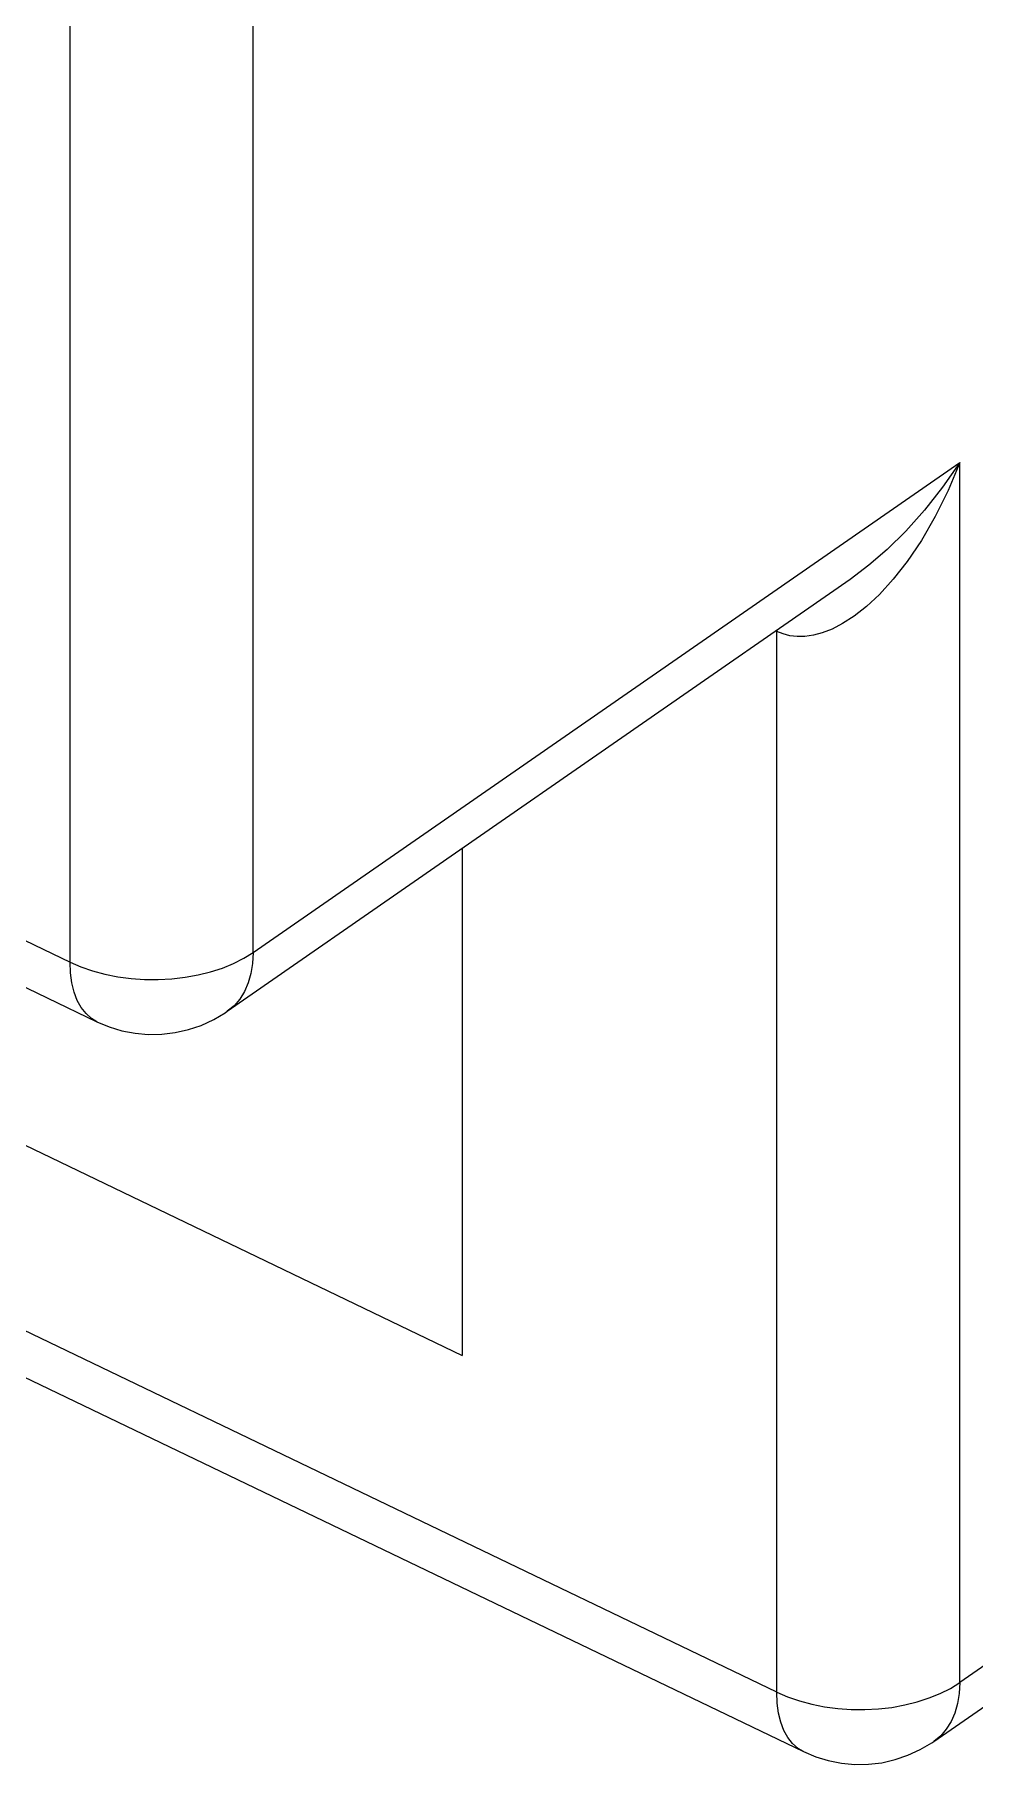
# Model space of a CAD drawing. Extents: x 0 to 420, y 0 to 297.
# Drawn here: x 204.38 to 211.61, y 110.94 to 124.26 of the extents above; entities that cross this region are included whole.
import ezdxf

# ---------------------------------------------------------------- set-up
doc = ezdxf.new("R2010")
doc.units = 0
doc.header["$LTSCALE"] = 23.1
doc.layers.add('40000_ISO', color=7, linetype='CONTINUOUS')

msp = doc.modelspace()

# ---------------------------------------------------------------- linework, layer by layer
at = {"layer": '40000_ISO', "color": 7, "linetype": 'CONTINUOUS'}
for p, q in [((204.65, 117.116), (204.65, 152.225)), ((206.059, 117.19), (206.059, 152.3)), ((151.239, 142.789), (204.65, 117.116)), ((151.446, 142.332), (204.857, 116.658)), ((210.089, 111.497), (156.678, 137.171)), ((156.884, 136.713), (210.296, 111.04)), ((191.53, 121.847), (207.668, 114.09)), ((206.059, 117.19), (211.497, 120.961)), ((211.497, 120.961), (211.366, 120.772)), ((211.497, 120.961), (211.408, 120.747)), ((211.497, 111.572), (211.497, 120.961)), ((211.366, 120.772), (211.226, 120.594)), ((211.408, 120.747), (211.308, 120.546)), ((211.226, 120.594), (211.082, 120.433)), ((211.308, 120.546), (211.202, 120.363)), ((211.082, 120.433), (210.938, 120.292)), ((211.202, 120.363), (211.093, 120.201)), ((210.938, 120.292), (210.799, 120.171)), ((210.799, 120.171), (210.655, 120.062)), ((211.093, 120.201), (210.984, 120.063)), ((205.86, 116.738), (210.655, 120.063)), ((210.984, 120.063), (210.879, 119.947)), ((210.779, 119.853), (210.684, 119.779)), ((210.879, 119.947), (210.779, 119.853)), ((210.596, 119.722), (210.515, 119.68)), ((210.684, 119.779), (210.596, 119.722)), ((210.089, 119.662), (210.082, 119.666)), ((210.089, 119.67), (210.089, 119.662)), ((210.138, 119.643), (210.089, 119.662)), ((210.089, 111.497), (210.089, 119.662)), ((210.191, 119.629), (210.138, 119.643)), ((210.247, 119.623), (210.191, 119.629)), ((210.306, 119.623), (210.247, 119.623)), ((210.371, 119.632), (210.306, 119.623)), ((210.44, 119.651), (210.371, 119.632)), ((210.515, 119.68), (210.44, 119.651)), ((222.567, 119.248), (211.497, 111.572)), ((211.299, 111.119), (221.724, 118.349)), ((207.668, 117.992), (207.668, 114.09)), ((205.988, 117.146), (206.059, 117.19)), ((206.059, 117.19), (206.055, 117.107)), ((204.65, 117.116), (204.734, 117.08)), ((204.654, 117.033), (204.65, 117.116)), ((204.664, 116.956), (204.654, 117.033)), ((204.734, 117.08), (204.824, 117.049)), ((204.824, 117.049), (204.919, 117.023)), ((205.636, 117.018), (205.732, 117.041)), ((205.732, 117.041), (205.823, 117.071)), ((205.823, 117.071), (205.909, 117.106)), ((205.909, 117.106), (205.988, 117.146)), ((206.042, 117.028), (206.021, 116.956)), ((206.055, 117.107), (206.042, 117.028)), ((204.682, 116.885), (204.664, 116.956)), ((204.919, 117.023), (205.018, 117.004)), ((205.018, 117.004), (205.12, 116.99)), ((205.12, 116.99), (205.224, 116.983)), ((205.224, 116.983), (205.329, 116.983)), ((205.329, 116.983), (205.433, 116.988)), ((205.433, 116.988), (205.536, 117)), ((205.536, 117), (205.636, 117.018)), ((206.021, 116.956), (205.992, 116.89)), ((204.706, 116.822), (204.682, 116.885)), ((204.736, 116.767), (204.706, 116.822)), ((204.773, 116.721), (204.736, 116.767)), ((205.912, 116.781), (205.86, 116.738)), ((205.956, 116.831), (205.912, 116.781)), ((205.992, 116.89), (205.956, 116.831)), ((204.815, 116.683), (204.773, 116.721)), ((204.857, 116.658), (204.815, 116.683)), ((204.857, 116.658), (204.951, 116.619)), ((205.562, 116.597), (205.66, 116.63)), ((205.66, 116.63), (205.756, 116.674)), ((205.756, 116.674), (205.844, 116.727)), ((205.844, 116.727), (205.86, 116.738)), ((204.951, 116.619), (205.048, 116.589)), ((205.048, 116.589), (205.15, 116.569)), ((205.15, 116.569), (205.252, 116.56)), ((205.252, 116.56), (205.357, 116.562)), ((205.357, 116.562), (205.46, 116.574)), ((205.46, 116.574), (205.562, 116.597)), ((211.426, 111.527), (211.497, 111.572)), ((211.497, 111.572), (211.493, 111.488)), ((210.089, 111.497), (210.173, 111.461)), ((210.093, 111.414), (210.089, 111.497)), ((210.173, 111.461), (210.263, 111.43)), ((211.171, 111.423), (211.262, 111.453)), ((211.262, 111.453), (211.348, 111.487)), ((211.348, 111.487), (211.426, 111.527)), ((211.493, 111.488), (211.481, 111.41)), ((210.103, 111.337), (210.093, 111.414)), ((210.12, 111.267), (210.103, 111.337)), ((210.263, 111.43), (210.358, 111.405)), ((210.358, 111.405), (210.457, 111.385)), ((210.457, 111.385), (210.559, 111.372)), ((210.559, 111.372), (210.663, 111.365)), ((210.663, 111.365), (210.768, 111.364)), ((210.768, 111.364), (210.872, 111.37)), ((210.872, 111.37), (210.975, 111.381)), ((210.975, 111.381), (211.075, 111.399)), ((211.075, 111.399), (211.171, 111.423)), ((211.46, 111.337), (211.431, 111.271)), ((211.481, 111.41), (211.46, 111.337)), ((210.144, 111.204), (210.12, 111.267)), ((210.175, 111.149), (210.144, 111.204)), ((211.394, 111.213), (211.351, 111.162)), ((211.431, 111.271), (211.394, 111.213)), ((210.211, 111.102), (210.175, 111.149)), ((210.253, 111.065), (210.211, 111.102)), ((210.296, 111.04), (210.253, 111.065)), ((210.296, 111.04), (210.389, 111)), ((211.099, 111.012), (211.194, 111.056)), ((211.194, 111.056), (211.283, 111.108)), ((211.283, 111.108), (211.299, 111.119)), ((211.351, 111.162), (211.299, 111.119)), ((210.389, 111), (210.486, 110.971)), ((210.486, 110.971), (210.588, 110.951)), ((210.588, 110.951), (210.691, 110.942)), ((210.691, 110.942), (210.795, 110.943)), ((210.795, 110.943), (210.898, 110.955)), ((210.898, 110.955), (211, 110.979)), ((211, 110.979), (211.099, 111.012))]:
    msp.add_line(p, q, dxfattribs=at)

doc.saveas('drawing.dxf')
